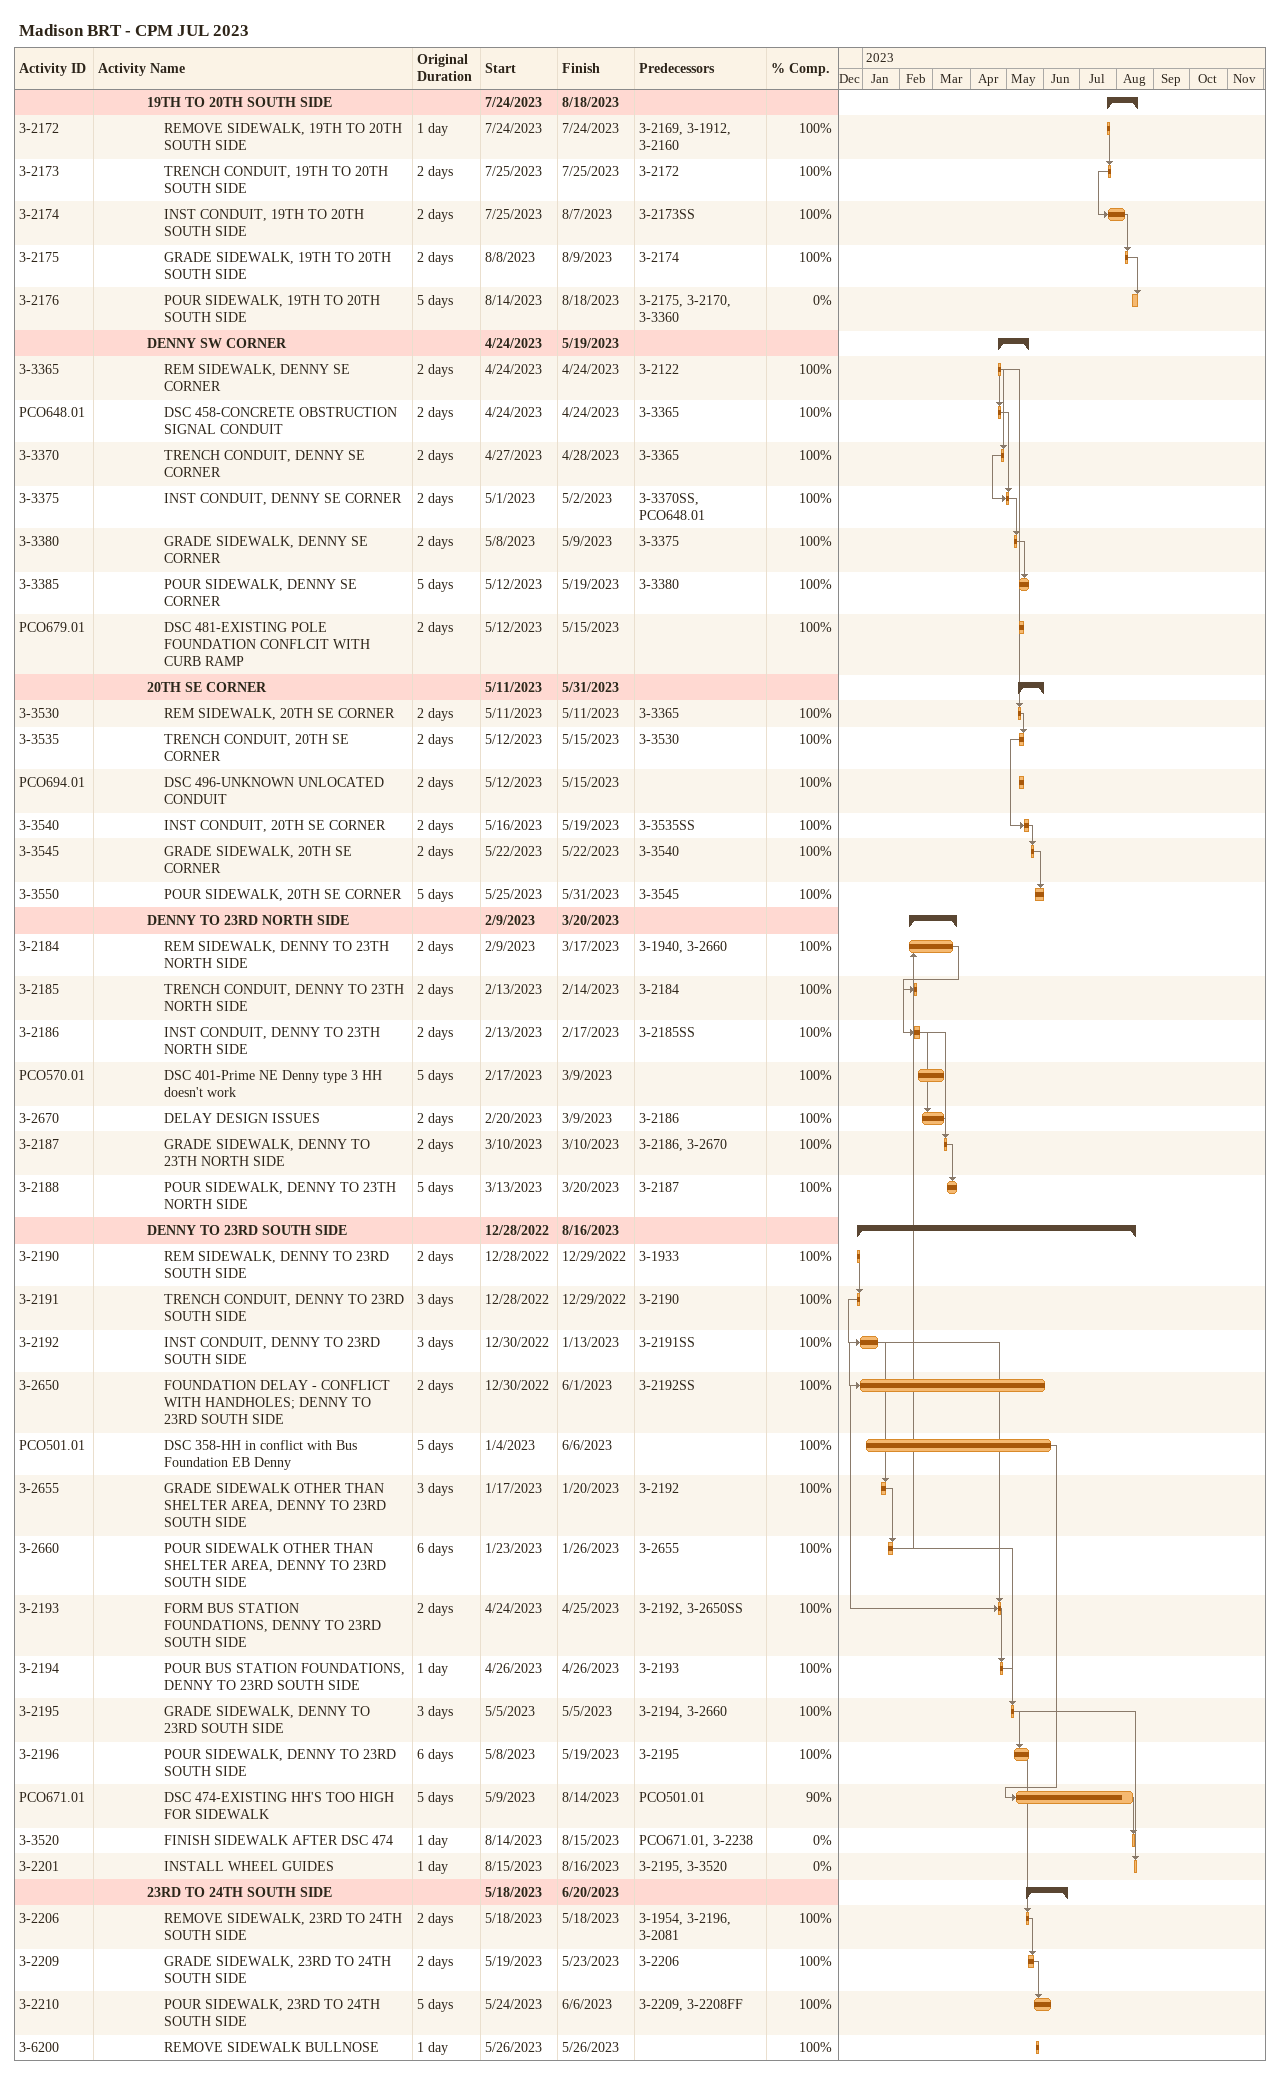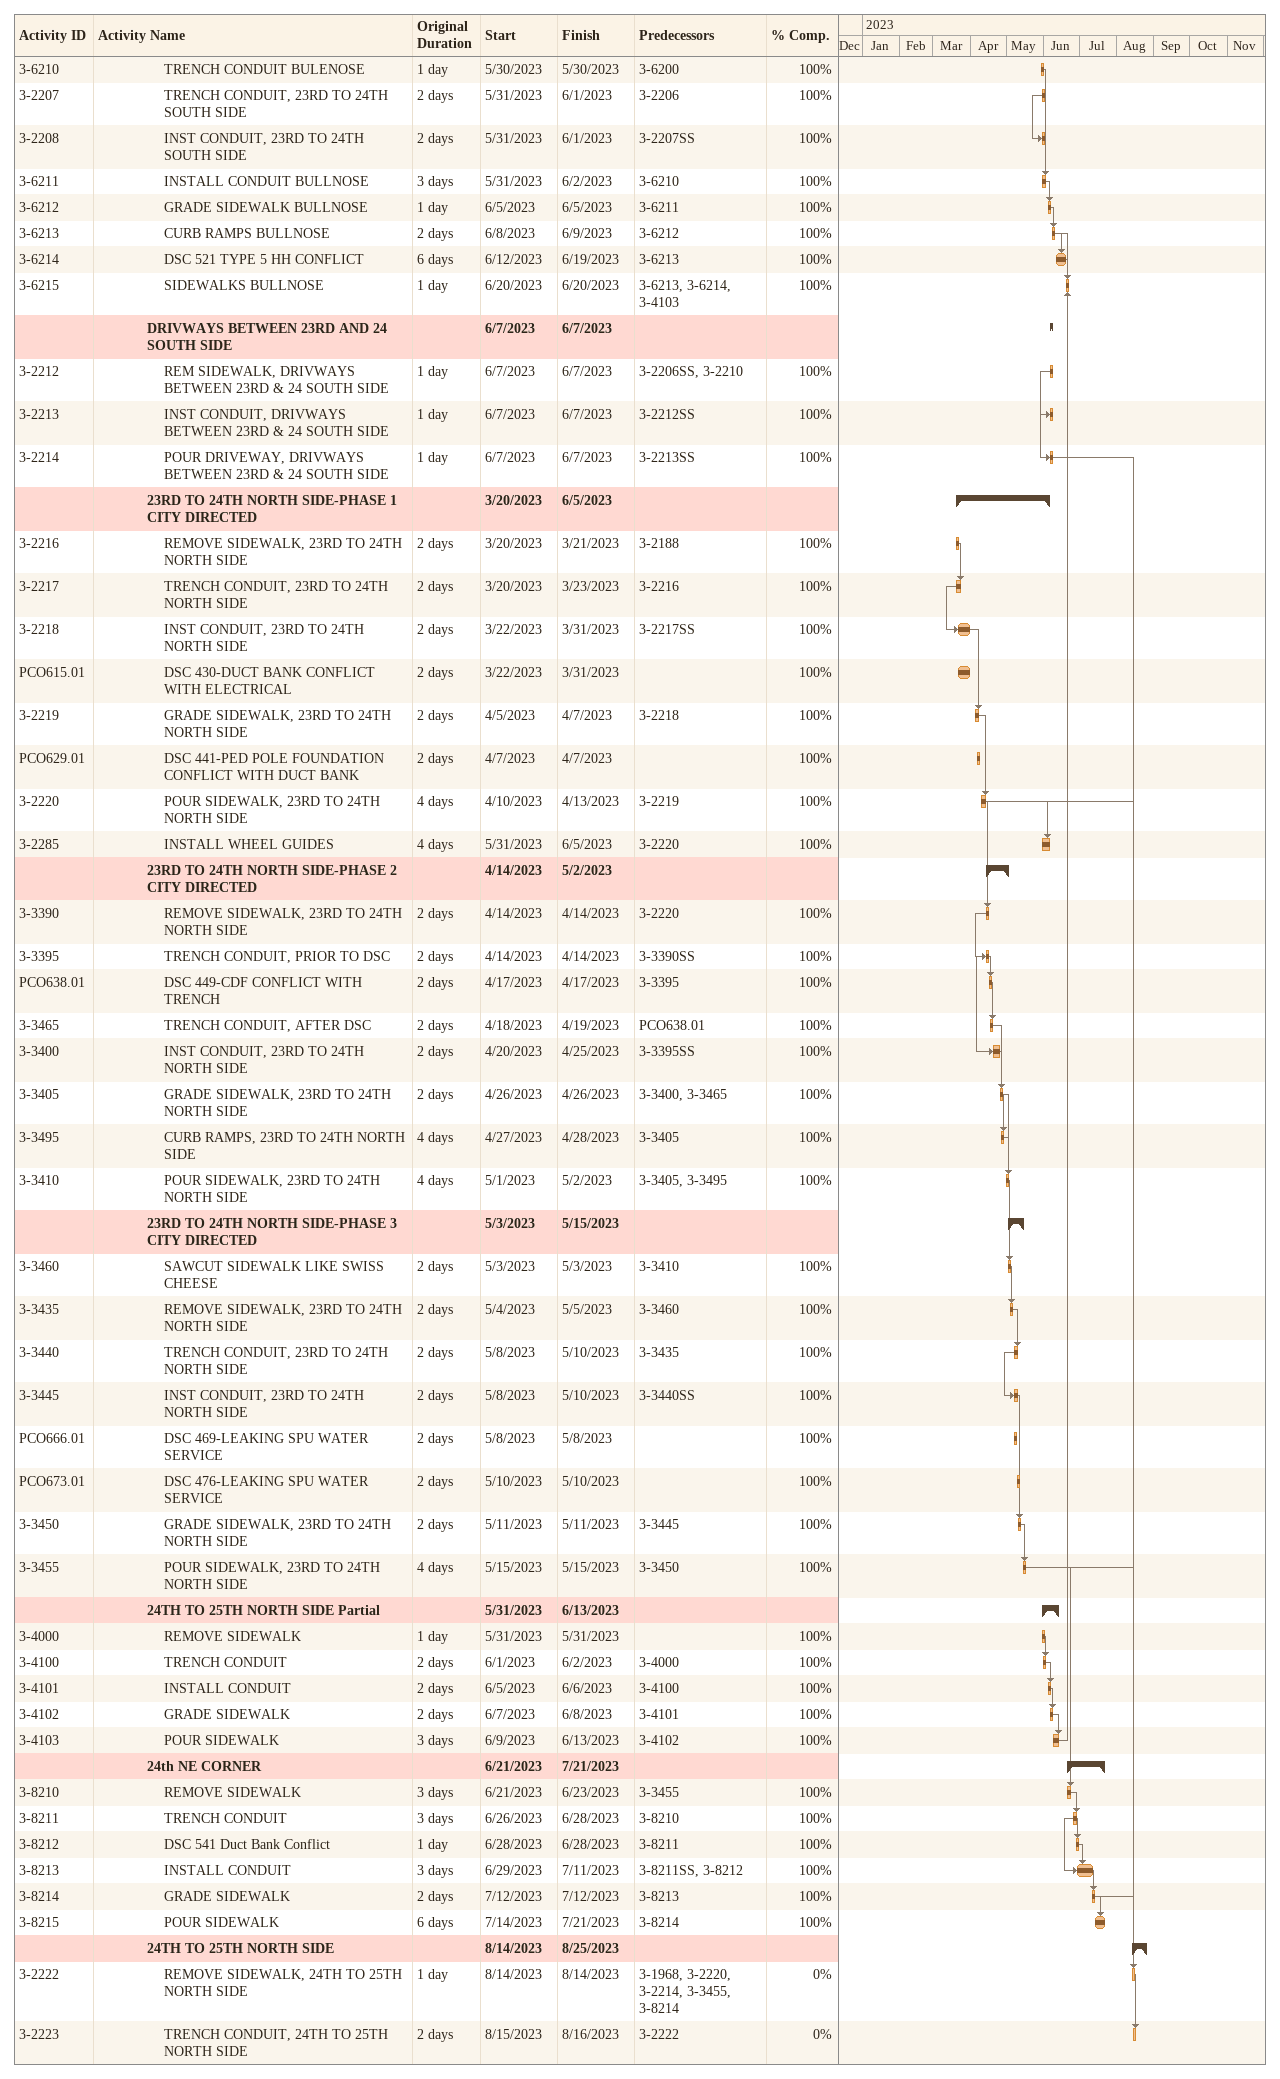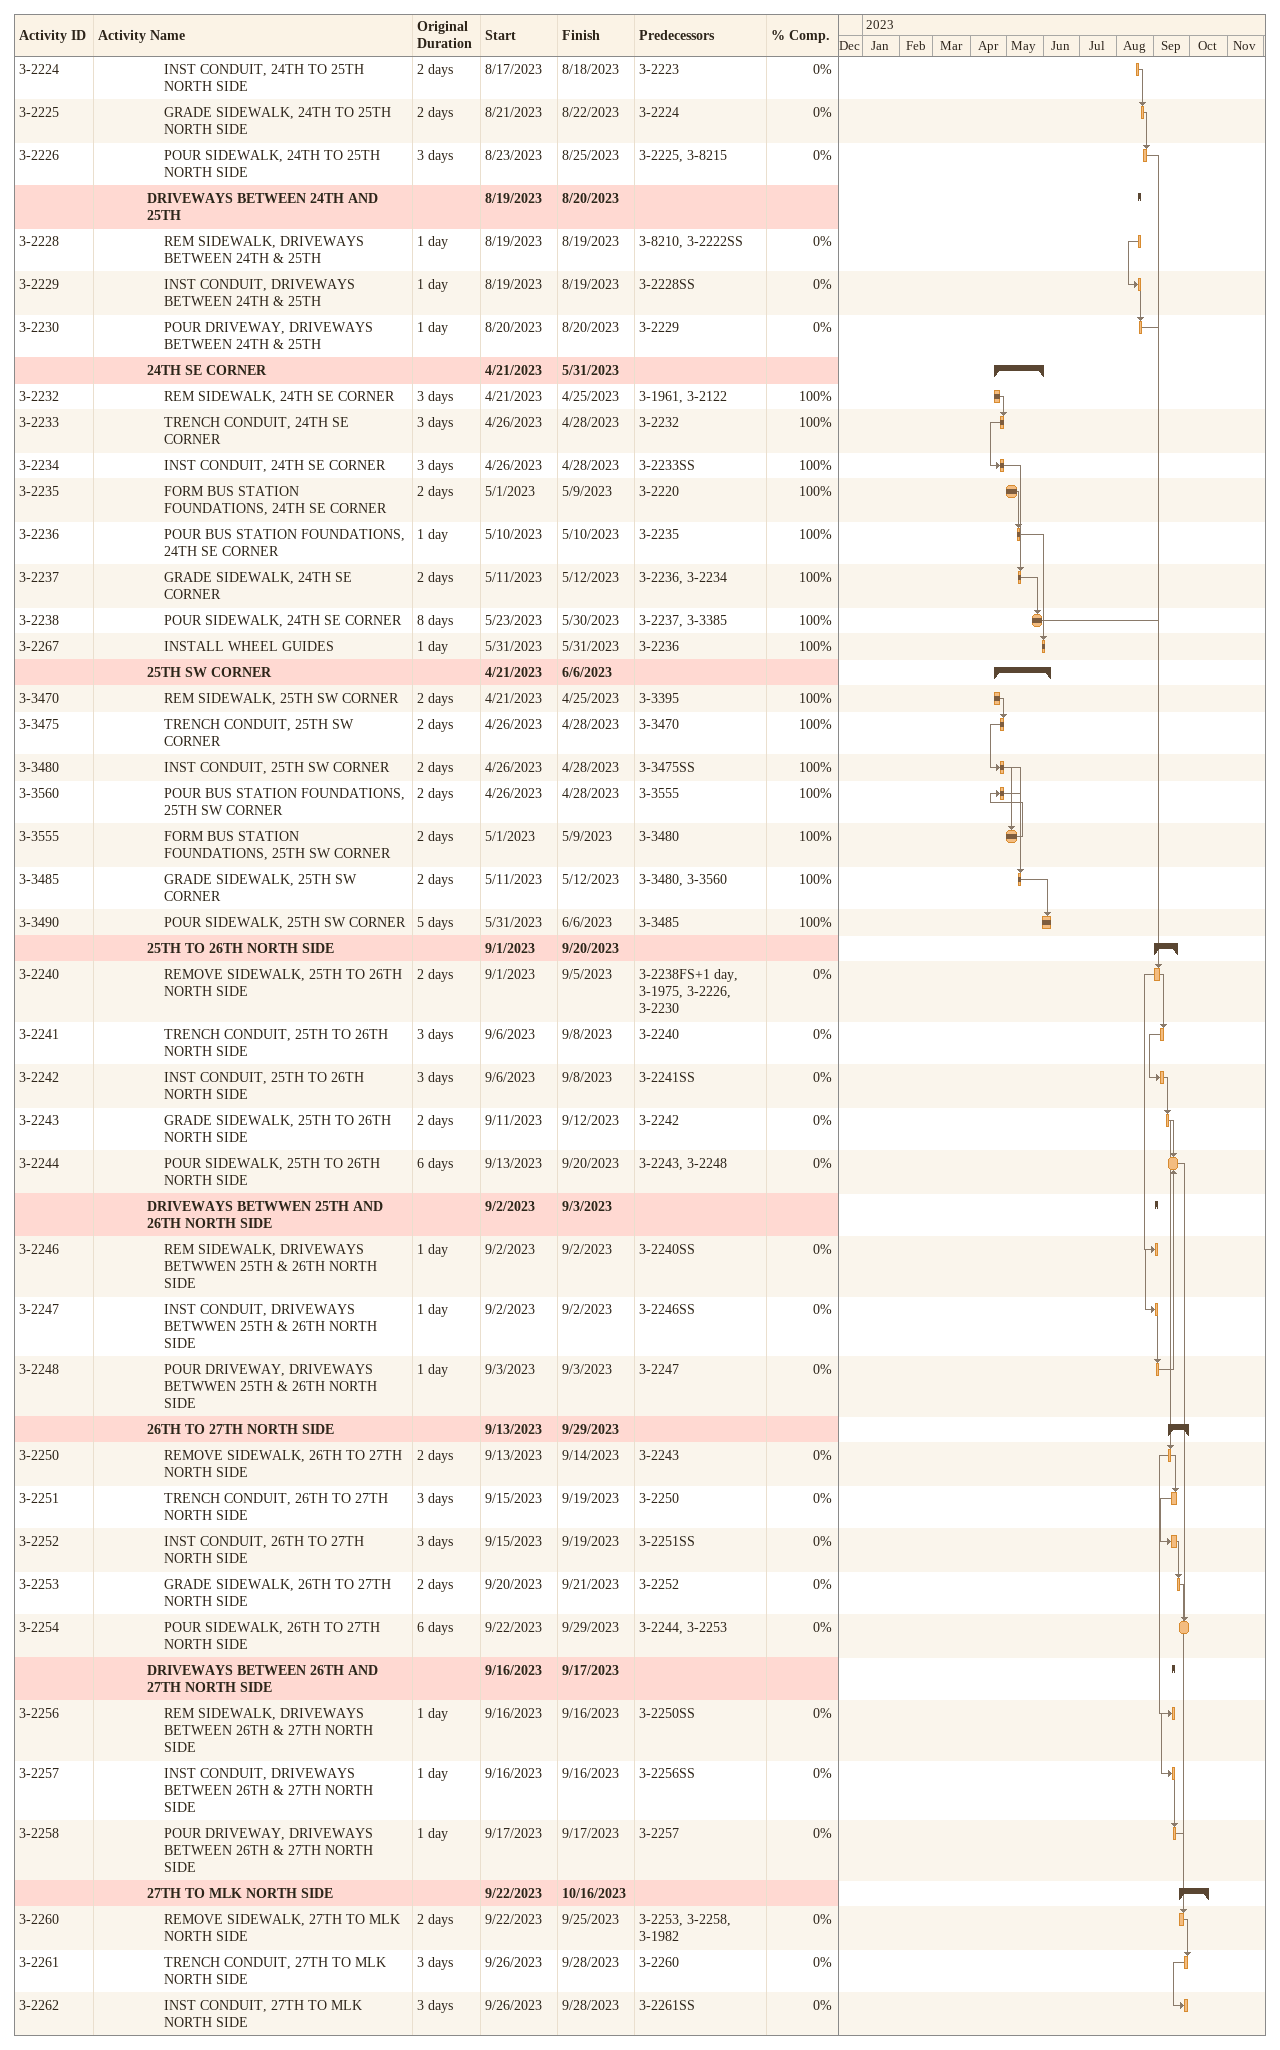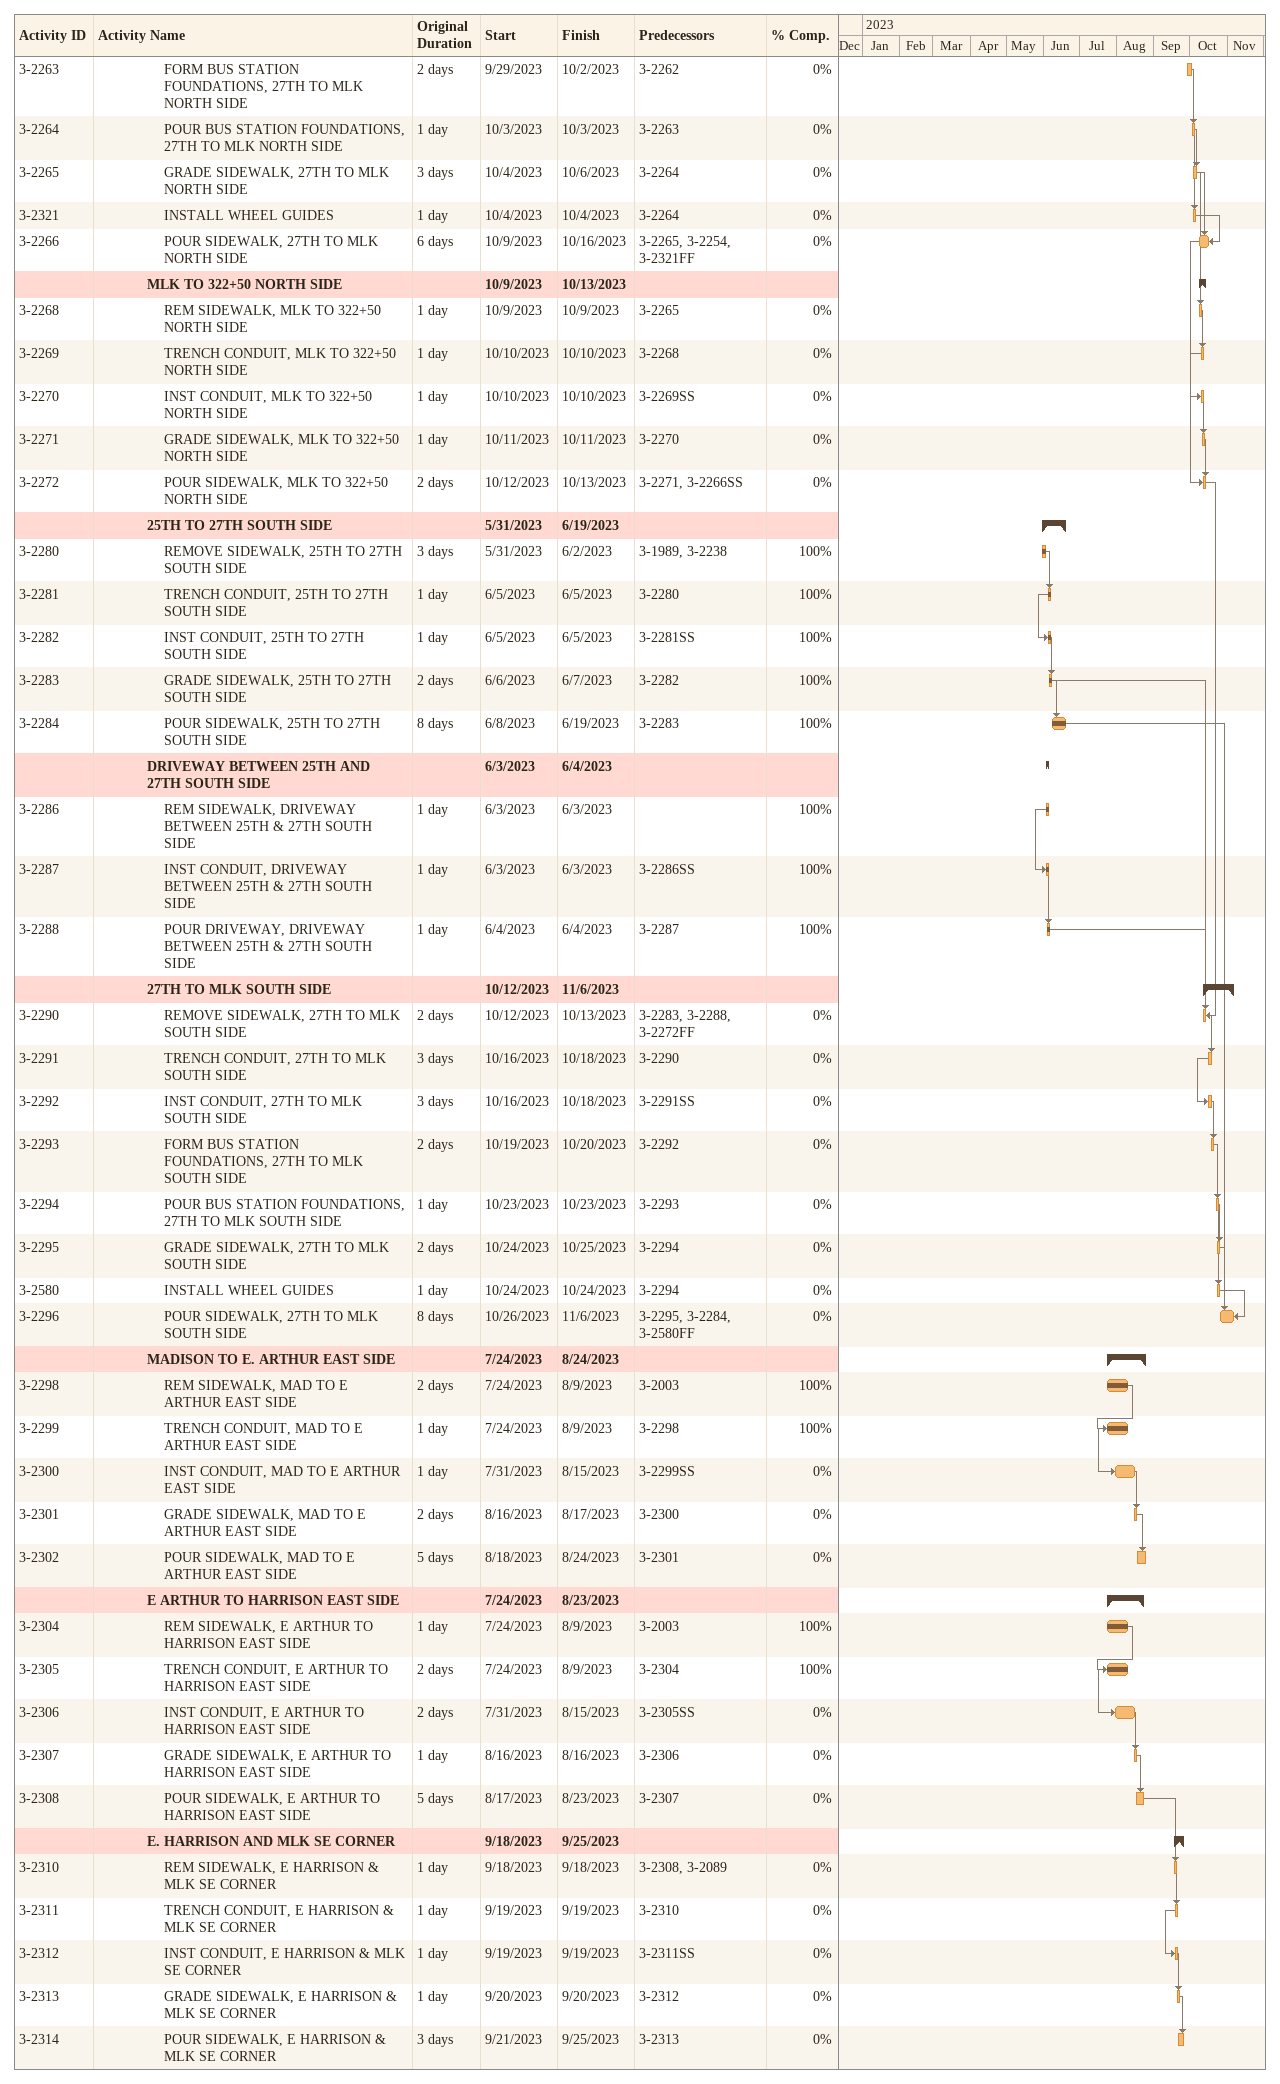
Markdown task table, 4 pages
Madison BRT - CPM JUL 2023

| ID | Level | Task | Original duration | Start | Finish | Predecessors | % complete |
|---|---|---|---|---|---|---|---|
|  | 4 | **19TH TO 20TH SOUTH SIDE** |  | 2023-07-24 | 2023-08-18 |  |  |
| 3-2172 | 5 | REMOVE SIDEWALK, 19TH TO 20TH SOUTH SIDE | 1d | 2023-07-24 | 2023-07-24 | 3-2169, 3-1912, 3-2160 | 100 |
| 3-2173 | 5 | TRENCH CONDUIT, 19TH TO 20TH SOUTH SIDE | 2d | 2023-07-25 | 2023-07-25 | 3-2172 | 100 |
| 3-2174 | 5 | INST CONDUIT, 19TH TO 20TH SOUTH SIDE | 2d | 2023-07-25 | 2023-08-07 | 3-2173SS | 100 |
| 3-2175 | 5 | GRADE SIDEWALK, 19TH TO 20TH SOUTH SIDE | 2d | 2023-08-08 | 2023-08-09 | 3-2174 | 100 |
| 3-2176 | 5 | POUR SIDEWALK, 19TH TO 20TH SOUTH SIDE | 5d | 2023-08-14 | 2023-08-18 | 3-2175, 3-2170, 3-3360 | 0 |
|  | 4 | **DENNY SW CORNER** |  | 2023-04-24 | 2023-05-19 |  |  |
| 3-3365 | 5 | REM SIDEWALK, DENNY SE CORNER | 2d | 2023-04-24 | 2023-04-24 | 3-2122 | 100 |
| PCO648.01 | 5 | DSC 458-CONCRETE OBSTRUCTION SIGNAL CONDUIT | 2d | 2023-04-24 | 2023-04-24 | 3-3365 | 100 |
| 3-3370 | 5 | TRENCH CONDUIT, DENNY SE CORNER | 2d | 2023-04-27 | 2023-04-28 | 3-3365 | 100 |
| 3-3375 | 5 | INST CONDUIT, DENNY SE CORNER | 2d | 2023-05-01 | 2023-05-02 | 3-3370SS, PCO648.01 | 100 |
| 3-3380 | 5 | GRADE SIDEWALK, DENNY SE CORNER | 2d | 2023-05-08 | 2023-05-09 | 3-3375 | 100 |
| 3-3385 | 5 | POUR SIDEWALK, DENNY SE CORNER | 5d | 2023-05-12 | 2023-05-19 | 3-3380 | 100 |
| PCO679.01 | 5 | DSC 481-EXISTING POLE FOUNDATION CONFLCIT WITH CURB RAMP | 2d | 2023-05-12 | 2023-05-15 |  | 100 |
|  | 4 | **20TH SE CORNER** |  | 2023-05-11 | 2023-05-31 |  |  |
| 3-3530 | 5 | REM SIDEWALK, 20TH SE CORNER | 2d | 2023-05-11 | 2023-05-11 | 3-3365 | 100 |
| 3-3535 | 5 | TRENCH CONDUIT, 20TH SE CORNER | 2d | 2023-05-12 | 2023-05-15 | 3-3530 | 100 |
| PCO694.01 | 5 | DSC 496-UNKNOWN UNLOCATED CONDUIT | 2d | 2023-05-12 | 2023-05-15 |  | 100 |
| 3-3540 | 5 | INST CONDUIT, 20TH SE CORNER | 2d | 2023-05-16 | 2023-05-19 | 3-3535SS | 100 |
| 3-3545 | 5 | GRADE SIDEWALK, 20TH SE CORNER | 2d | 2023-05-22 | 2023-05-22 | 3-3540 | 100 |
| 3-3550 | 5 | POUR SIDEWALK, 20TH SE CORNER | 5d | 2023-05-25 | 2023-05-31 | 3-3545 | 100 |
|  | 4 | **DENNY TO 23RD NORTH SIDE** |  | 2023-02-09 | 2023-03-20 |  |  |
| 3-2184 | 5 | REM SIDEWALK, DENNY TO 23TH NORTH SIDE | 2d | 2023-02-09 | 2023-03-17 | 3-1940, 3-2660 | 100 |
| 3-2185 | 5 | TRENCH CONDUIT, DENNY TO 23TH NORTH SIDE | 2d | 2023-02-13 | 2023-02-14 | 3-2184 | 100 |
| 3-2186 | 5 | INST CONDUIT, DENNY TO 23TH NORTH SIDE | 2d | 2023-02-13 | 2023-02-17 | 3-2185SS | 100 |
| PCO570.01 | 5 | DSC 401-Prime NE Denny type 3 HH doesn't work | 5d | 2023-02-17 | 2023-03-09 |  | 100 |
| 3-2670 | 5 | DELAY DESIGN ISSUES | 2d | 2023-02-20 | 2023-03-09 | 3-2186 | 100 |
| 3-2187 | 5 | GRADE SIDEWALK, DENNY TO 23TH NORTH SIDE | 2d | 2023-03-10 | 2023-03-10 | 3-2186, 3-2670 | 100 |
| 3-2188 | 5 | POUR SIDEWALK, DENNY TO 23TH NORTH SIDE | 5d | 2023-03-13 | 2023-03-20 | 3-2187 | 100 |
|  | 4 | **DENNY TO 23RD SOUTH SIDE** |  | 2022-12-28 | 2023-08-16 |  |  |
| 3-2190 | 5 | REM SIDEWALK, DENNY TO 23RD SOUTH SIDE | 2d | 2022-12-28 | 2022-12-29 | 3-1933 | 100 |
| 3-2191 | 5 | TRENCH CONDUIT, DENNY TO 23RD SOUTH SIDE | 3d | 2022-12-28 | 2022-12-29 | 3-2190 | 100 |
| 3-2192 | 5 | INST CONDUIT, DENNY TO 23RD SOUTH SIDE | 3d | 2022-12-30 | 2023-01-13 | 3-2191SS | 100 |
| 3-2650 | 5 | FOUNDATION DELAY - CONFLICT WITH HANDHOLES; DENNY TO 23RD SOUTH SIDE | 2d | 2022-12-30 | 2023-06-01 | 3-2192SS | 100 |
| PCO501.01 | 5 | DSC 358-HH in conflict with Bus Foundation EB Denny | 5d | 2023-01-04 | 2023-06-06 |  | 100 |
| 3-2655 | 5 | GRADE SIDEWALK OTHER THAN SHELTER AREA, DENNY TO 23RD SOUTH SIDE | 3d | 2023-01-17 | 2023-01-20 | 3-2192 | 100 |
| 3-2660 | 5 | POUR SIDEWALK OTHER THAN SHELTER AREA, DENNY TO 23RD SOUTH SIDE | 6d | 2023-01-23 | 2023-01-26 | 3-2655 | 100 |
| 3-2193 | 5 | FORM BUS STATION FOUNDATIONS, DENNY TO 23RD SOUTH SIDE | 2d | 2023-04-24 | 2023-04-25 | 3-2192, 3-2650SS | 100 |
| 3-2194 | 5 | POUR BUS STATION FOUNDATIONS, DENNY TO 23RD SOUTH SIDE | 1d | 2023-04-26 | 2023-04-26 | 3-2193 | 100 |
| 3-2195 | 5 | GRADE SIDEWALK, DENNY TO 23RD SOUTH SIDE | 3d | 2023-05-05 | 2023-05-05 | 3-2194, 3-2660 | 100 |
| 3-2196 | 5 | POUR SIDEWALK, DENNY TO 23RD SOUTH SIDE | 6d | 2023-05-08 | 2023-05-19 | 3-2195 | 100 |
| PCO671.01 | 5 | DSC 474-EXISTING HH'S TOO HIGH FOR SIDEWALK | 5d | 2023-05-09 | 2023-08-14 | PCO501.01 | 90 |
| 3-3520 | 5 | FINISH SIDEWALK AFTER DSC 474 | 1d | 2023-08-14 | 2023-08-15 | PCO671.01, 3-2238 | 0 |
| 3-2201 | 5 | INSTALL WHEEL GUIDES | 1d | 2023-08-15 | 2023-08-16 | 3-2195, 3-3520 | 0 |
|  | 4 | **23RD TO 24TH SOUTH SIDE** |  | 2023-05-18 | 2023-06-20 |  |  |
| 3-2206 | 5 | REMOVE SIDEWALK, 23RD TO 24TH SOUTH SIDE | 2d | 2023-05-18 | 2023-05-18 | 3-1954, 3-2196, 3-2081 | 100 |
| 3-2209 | 5 | GRADE SIDEWALK, 23RD TO 24TH SOUTH SIDE | 2d | 2023-05-19 | 2023-05-23 | 3-2206 | 100 |
| 3-2210 | 5 | POUR SIDEWALK, 23RD TO 24TH SOUTH SIDE | 5d | 2023-05-24 | 2023-06-06 | 3-2209, 3-2208FF | 100 |
| 3-6200 | 5 | REMOVE SIDEWALK BULLNOSE | 1d | 2023-05-26 | 2023-05-26 |  | 100 |
| 3-6210 | 5 | TRENCH CONDUIT BULENOSE | 1d | 2023-05-30 | 2023-05-30 | 3-6200 | 100 |
| 3-2207 | 5 | TRENCH CONDUIT, 23RD TO 24TH SOUTH SIDE | 2d | 2023-05-31 | 2023-06-01 | 3-2206 | 100 |
| 3-2208 | 5 | INST CONDUIT, 23RD TO 24TH SOUTH SIDE | 2d | 2023-05-31 | 2023-06-01 | 3-2207SS | 100 |
| 3-6211 | 5 | INSTALL CONDUIT BULLNOSE | 3d | 2023-05-31 | 2023-06-02 | 3-6210 | 100 |
| 3-6212 | 5 | GRADE SIDEWALK BULLNOSE | 1d | 2023-06-05 | 2023-06-05 | 3-6211 | 100 |
| 3-6213 | 5 | CURB RAMPS BULLNOSE | 2d | 2023-06-08 | 2023-06-09 | 3-6212 | 100 |
| 3-6214 | 5 | DSC 521 TYPE 5 HH CONFLICT | 6d | 2023-06-12 | 2023-06-19 | 3-6213 | 100 |
| 3-6215 | 5 | SIDEWALKS BULLNOSE | 1d | 2023-06-20 | 2023-06-20 | 3-6213, 3-6214, 3-4103 | 100 |
|  | 4 | **DRIVWAYS BETWEEN 23RD AND 24 SOUTH SIDE** |  | 2023-06-07 | 2023-06-07 |  |  |
| 3-2212 | 5 | REM SIDEWALK, DRIVWAYS BETWEEN 23RD & 24 SOUTH SIDE | 1d | 2023-06-07 | 2023-06-07 | 3-2206SS, 3-2210 | 100 |
| 3-2213 | 5 | INST CONDUIT, DRIVWAYS BETWEEN 23RD & 24 SOUTH SIDE | 1d | 2023-06-07 | 2023-06-07 | 3-2212SS | 100 |
| 3-2214 | 5 | POUR DRIVEWAY, DRIVWAYS BETWEEN 23RD & 24 SOUTH SIDE | 1d | 2023-06-07 | 2023-06-07 | 3-2213SS | 100 |
|  | 4 | **23RD TO 24TH NORTH SIDE-PHASE 1 CITY DIRECTED** |  | 2023-03-20 | 2023-06-05 |  |  |
| 3-2216 | 5 | REMOVE SIDEWALK, 23RD TO 24TH NORTH SIDE | 2d | 2023-03-20 | 2023-03-21 | 3-2188 | 100 |
| 3-2217 | 5 | TRENCH CONDUIT, 23RD TO 24TH NORTH SIDE | 2d | 2023-03-20 | 2023-03-23 | 3-2216 | 100 |
| 3-2218 | 5 | INST CONDUIT, 23RD TO 24TH NORTH SIDE | 2d | 2023-03-22 | 2023-03-31 | 3-2217SS | 100 |
| PCO615.01 | 5 | DSC 430-DUCT BANK CONFLICT WITH ELECTRICAL | 2d | 2023-03-22 | 2023-03-31 |  | 100 |
| 3-2219 | 5 | GRADE SIDEWALK, 23RD TO 24TH NORTH SIDE | 2d | 2023-04-05 | 2023-04-07 | 3-2218 | 100 |
| PCO629.01 | 5 | DSC 441-PED POLE FOUNDATION CONFLICT WITH DUCT BANK | 2d | 2023-04-07 | 2023-04-07 |  | 100 |
| 3-2220 | 5 | POUR SIDEWALK, 23RD TO 24TH NORTH SIDE | 4d | 2023-04-10 | 2023-04-13 | 3-2219 | 100 |
| 3-2285 | 5 | INSTALL WHEEL GUIDES | 4d | 2023-05-31 | 2023-06-05 | 3-2220 | 100 |
|  | 4 | **23RD TO 24TH NORTH SIDE-PHASE 2 CITY DIRECTED** |  | 2023-04-14 | 2023-05-02 |  |  |
| 3-3390 | 5 | REMOVE SIDEWALK, 23RD TO 24TH NORTH SIDE | 2d | 2023-04-14 | 2023-04-14 | 3-2220 | 100 |
| 3-3395 | 5 | TRENCH CONDUIT, PRIOR TO DSC | 2d | 2023-04-14 | 2023-04-14 | 3-3390SS | 100 |
| PCO638.01 | 5 | DSC 449-CDF CONFLICT WITH TRENCH | 2d | 2023-04-17 | 2023-04-17 | 3-3395 | 100 |
| 3-3465 | 5 | TRENCH CONDUIT, AFTER DSC | 2d | 2023-04-18 | 2023-04-19 | PCO638.01 | 100 |
| 3-3400 | 5 | INST CONDUIT, 23RD TO 24TH NORTH SIDE | 2d | 2023-04-20 | 2023-04-25 | 3-3395SS | 100 |
| 3-3405 | 5 | GRADE SIDEWALK, 23RD TO 24TH NORTH SIDE | 2d | 2023-04-26 | 2023-04-26 | 3-3400, 3-3465 | 100 |
| 3-3495 | 5 | CURB RAMPS, 23RD TO 24TH NORTH SIDE | 4d | 2023-04-27 | 2023-04-28 | 3-3405 | 100 |
| 3-3410 | 5 | POUR SIDEWALK, 23RD TO 24TH NORTH SIDE | 4d | 2023-05-01 | 2023-05-02 | 3-3405, 3-3495 | 100 |
|  | 4 | **23RD TO 24TH NORTH SIDE-PHASE 3 CITY DIRECTED** |  | 2023-05-03 | 2023-05-15 |  |  |
| 3-3460 | 5 | SAWCUT SIDEWALK LIKE SWISS CHEESE | 2d | 2023-05-03 | 2023-05-03 | 3-3410 | 100 |
| 3-3435 | 5 | REMOVE SIDEWALK, 23RD TO 24TH NORTH SIDE | 2d | 2023-05-04 | 2023-05-05 | 3-3460 | 100 |
| 3-3440 | 5 | TRENCH CONDUIT, 23RD TO 24TH NORTH SIDE | 2d | 2023-05-08 | 2023-05-10 | 3-3435 | 100 |
| 3-3445 | 5 | INST CONDUIT, 23RD TO 24TH NORTH SIDE | 2d | 2023-05-08 | 2023-05-10 | 3-3440SS | 100 |
| PCO666.01 | 5 | DSC 469-LEAKING SPU WATER SERVICE | 2d | 2023-05-08 | 2023-05-08 |  | 100 |
| PCO673.01 | 5 | DSC 476-LEAKING SPU WATER SERVICE | 2d | 2023-05-10 | 2023-05-10 |  | 100 |
| 3-3450 | 5 | GRADE SIDEWALK, 23RD TO 24TH NORTH SIDE | 2d | 2023-05-11 | 2023-05-11 | 3-3445 | 100 |
| 3-3455 | 5 | POUR SIDEWALK, 23RD TO 24TH NORTH SIDE | 4d | 2023-05-15 | 2023-05-15 | 3-3450 | 100 |
|  | 4 | **24TH TO 25TH NORTH SIDE Partial** |  | 2023-05-31 | 2023-06-13 |  |  |
| 3-4000 | 5 | REMOVE SIDEWALK | 1d | 2023-05-31 | 2023-05-31 |  | 100 |
| 3-4100 | 5 | TRENCH CONDUIT | 2d | 2023-06-01 | 2023-06-02 | 3-4000 | 100 |
| 3-4101 | 5 | INSTALL CONDUIT | 2d | 2023-06-05 | 2023-06-06 | 3-4100 | 100 |
| 3-4102 | 5 | GRADE SIDEWALK | 2d | 2023-06-07 | 2023-06-08 | 3-4101 | 100 |
| 3-4103 | 5 | POUR SIDEWALK | 3d | 2023-06-09 | 2023-06-13 | 3-4102 | 100 |
|  | 4 | **24th NE CORNER** |  | 2023-06-21 | 2023-07-21 |  |  |
| 3-8210 | 5 | REMOVE SIDEWALK | 3d | 2023-06-21 | 2023-06-23 | 3-3455 | 100 |
| 3-8211 | 5 | TRENCH CONDUIT | 3d | 2023-06-26 | 2023-06-28 | 3-8210 | 100 |
| 3-8212 | 5 | DSC 541 Duct Bank Conflict | 1d | 2023-06-28 | 2023-06-28 | 3-8211 | 100 |
| 3-8213 | 5 | INSTALL CONDUIT | 3d | 2023-06-29 | 2023-07-11 | 3-8211SS, 3-8212 | 100 |
| 3-8214 | 5 | GRADE SIDEWALK | 2d | 2023-07-12 | 2023-07-12 | 3-8213 | 100 |
| 3-8215 | 5 | POUR SIDEWALK | 6d | 2023-07-14 | 2023-07-21 | 3-8214 | 100 |
|  | 4 | **24TH TO 25TH NORTH SIDE** |  | 2023-08-14 | 2023-08-25 |  |  |
| 3-2222 | 5 | REMOVE SIDEWALK, 24TH TO 25TH NORTH SIDE | 1d | 2023-08-14 | 2023-08-14 | 3-1968, 3-2220, 3-2214, 3-3455, 3-8214 | 0 |
| 3-2223 | 5 | TRENCH CONDUIT, 24TH TO 25TH NORTH SIDE | 2d | 2023-08-15 | 2023-08-16 | 3-2222 | 0 |
| 3-2224 | 5 | INST CONDUIT, 24TH TO 25TH NORTH SIDE | 2d | 2023-08-17 | 2023-08-18 | 3-2223 | 0 |
| 3-2225 | 5 | GRADE SIDEWALK, 24TH TO 25TH NORTH SIDE | 2d | 2023-08-21 | 2023-08-22 | 3-2224 | 0 |
| 3-2226 | 5 | POUR SIDEWALK, 24TH TO 25TH NORTH SIDE | 3d | 2023-08-23 | 2023-08-25 | 3-2225, 3-8215 | 0 |
|  | 4 | **DRIVEWAYS BETWEEN 24TH AND 25TH** |  | 2023-08-19 | 2023-08-20 |  |  |
| 3-2228 | 5 | REM SIDEWALK, DRIVEWAYS BETWEEN 24TH & 25TH | 1d | 2023-08-19 | 2023-08-19 | 3-8210, 3-2222SS | 0 |
| 3-2229 | 5 | INST CONDUIT, DRIVEWAYS BETWEEN 24TH & 25TH | 1d | 2023-08-19 | 2023-08-19 | 3-2228SS | 0 |
| 3-2230 | 5 | POUR DRIVEWAY, DRIVEWAYS BETWEEN 24TH & 25TH | 1d | 2023-08-20 | 2023-08-20 | 3-2229 | 0 |
|  | 4 | **24TH SE CORNER** |  | 2023-04-21 | 2023-05-31 |  |  |
| 3-2232 | 5 | REM SIDEWALK, 24TH SE CORNER | 3d | 2023-04-21 | 2023-04-25 | 3-1961, 3-2122 | 100 |
| 3-2233 | 5 | TRENCH CONDUIT, 24TH SE CORNER | 3d | 2023-04-26 | 2023-04-28 | 3-2232 | 100 |
| 3-2234 | 5 | INST CONDUIT, 24TH SE CORNER | 3d | 2023-04-26 | 2023-04-28 | 3-2233SS | 100 |
| 3-2235 | 5 | FORM BUS STATION FOUNDATIONS, 24TH SE CORNER | 2d | 2023-05-01 | 2023-05-09 | 3-2220 | 100 |
| 3-2236 | 5 | POUR BUS STATION FOUNDATIONS, 24TH SE CORNER | 1d | 2023-05-10 | 2023-05-10 | 3-2235 | 100 |
| 3-2237 | 5 | GRADE SIDEWALK, 24TH SE CORNER | 2d | 2023-05-11 | 2023-05-12 | 3-2236, 3-2234 | 100 |
| 3-2238 | 5 | POUR SIDEWALK, 24TH SE CORNER | 8d | 2023-05-23 | 2023-05-30 | 3-2237, 3-3385 | 100 |
| 3-2267 | 5 | INSTALL WHEEL GUIDES | 1d | 2023-05-31 | 2023-05-31 | 3-2236 | 100 |
|  | 4 | **25TH SW CORNER** |  | 2023-04-21 | 2023-06-06 |  |  |
| 3-3470 | 5 | REM SIDEWALK, 25TH SW CORNER | 2d | 2023-04-21 | 2023-04-25 | 3-3395 | 100 |
| 3-3475 | 5 | TRENCH CONDUIT, 25TH SW CORNER | 2d | 2023-04-26 | 2023-04-28 | 3-3470 | 100 |
| 3-3480 | 5 | INST CONDUIT, 25TH SW CORNER | 2d | 2023-04-26 | 2023-04-28 | 3-3475SS | 100 |
| 3-3560 | 5 | POUR BUS STATION FOUNDATIONS, 25TH SW CORNER | 2d | 2023-04-26 | 2023-04-28 | 3-3555 | 100 |
| 3-3555 | 5 | FORM BUS STATION FOUNDATIONS, 25TH SW CORNER | 2d | 2023-05-01 | 2023-05-09 | 3-3480 | 100 |
| 3-3485 | 5 | GRADE SIDEWALK, 25TH SW CORNER | 2d | 2023-05-11 | 2023-05-12 | 3-3480, 3-3560 | 100 |
| 3-3490 | 5 | POUR SIDEWALK, 25TH SW CORNER | 5d | 2023-05-31 | 2023-06-06 | 3-3485 | 100 |
|  | 4 | **25TH TO 26TH NORTH SIDE** |  | 2023-09-01 | 2023-09-20 |  |  |
| 3-2240 | 5 | REMOVE SIDEWALK, 25TH TO 26TH NORTH SIDE | 2d | 2023-09-01 | 2023-09-05 | 3-2238FS+1d, 3-1975, 3-2226, 3-2230 | 0 |
| 3-2241 | 5 | TRENCH CONDUIT, 25TH TO 26TH NORTH SIDE | 3d | 2023-09-06 | 2023-09-08 | 3-2240 | 0 |
| 3-2242 | 5 | INST CONDUIT, 25TH TO 26TH NORTH SIDE | 3d | 2023-09-06 | 2023-09-08 | 3-2241SS | 0 |
| 3-2243 | 5 | GRADE SIDEWALK, 25TH TO 26TH NORTH SIDE | 2d | 2023-09-11 | 2023-09-12 | 3-2242 | 0 |
| 3-2244 | 5 | POUR SIDEWALK, 25TH TO 26TH NORTH SIDE | 6d | 2023-09-13 | 2023-09-20 | 3-2243, 3-2248 | 0 |
|  | 4 | **DRIVEWAYS BETWWEN 25TH AND 26TH NORTH SIDE** |  | 2023-09-02 | 2023-09-03 |  |  |
| 3-2246 | 5 | REM SIDEWALK, DRIVEWAYS BETWWEN 25TH & 26TH NORTH SIDE | 1d | 2023-09-02 | 2023-09-02 | 3-2240SS | 0 |
| 3-2247 | 5 | INST CONDUIT, DRIVEWAYS BETWWEN 25TH & 26TH NORTH SIDE | 1d | 2023-09-02 | 2023-09-02 | 3-2246SS | 0 |
| 3-2248 | 5 | POUR DRIVEWAY, DRIVEWAYS BETWWEN 25TH & 26TH NORTH SIDE | 1d | 2023-09-03 | 2023-09-03 | 3-2247 | 0 |
|  | 4 | **26TH TO 27TH NORTH SIDE** |  | 2023-09-13 | 2023-09-29 |  |  |
| 3-2250 | 5 | REMOVE SIDEWALK, 26TH TO 27TH NORTH SIDE | 2d | 2023-09-13 | 2023-09-14 | 3-2243 | 0 |
| 3-2251 | 5 | TRENCH CONDUIT, 26TH TO 27TH NORTH SIDE | 3d | 2023-09-15 | 2023-09-19 | 3-2250 | 0 |
| 3-2252 | 5 | INST CONDUIT, 26TH TO 27TH NORTH SIDE | 3d | 2023-09-15 | 2023-09-19 | 3-2251SS | 0 |
| 3-2253 | 5 | GRADE SIDEWALK, 26TH TO 27TH NORTH SIDE | 2d | 2023-09-20 | 2023-09-21 | 3-2252 | 0 |
| 3-2254 | 5 | POUR SIDEWALK, 26TH TO 27TH NORTH SIDE | 6d | 2023-09-22 | 2023-09-29 | 3-2244, 3-2253 | 0 |
|  | 4 | **DRIVEWAYS BETWEEN 26TH AND 27TH NORTH SIDE** |  | 2023-09-16 | 2023-09-17 |  |  |
| 3-2256 | 5 | REM SIDEWALK, DRIVEWAYS BETWEEN 26TH & 27TH NORTH SIDE | 1d | 2023-09-16 | 2023-09-16 | 3-2250SS | 0 |
| 3-2257 | 5 | INST CONDUIT, DRIVEWAYS BETWEEN 26TH & 27TH NORTH SIDE | 1d | 2023-09-16 | 2023-09-16 | 3-2256SS | 0 |
| 3-2258 | 5 | POUR DRIVEWAY, DRIVEWAYS BETWEEN 26TH & 27TH NORTH SIDE | 1d | 2023-09-17 | 2023-09-17 | 3-2257 | 0 |
|  | 4 | **27TH TO MLK NORTH SIDE** |  | 2023-09-22 | 2023-10-16 |  |  |
| 3-2260 | 5 | REMOVE SIDEWALK, 27TH TO MLK NORTH SIDE | 2d | 2023-09-22 | 2023-09-25 | 3-2253, 3-2258, 3-1982 | 0 |
| 3-2261 | 5 | TRENCH CONDUIT, 27TH TO MLK NORTH SIDE | 3d | 2023-09-26 | 2023-09-28 | 3-2260 | 0 |
| 3-2262 | 5 | INST CONDUIT, 27TH TO MLK NORTH SIDE | 3d | 2023-09-26 | 2023-09-28 | 3-2261SS | 0 |
| 3-2263 | 5 | FORM BUS STATION FOUNDATIONS, 27TH TO MLK NORTH SIDE | 2d | 2023-09-29 | 2023-10-02 | 3-2262 | 0 |
| 3-2264 | 5 | POUR BUS STATION FOUNDATIONS, 27TH TO MLK NORTH SIDE | 1d | 2023-10-03 | 2023-10-03 | 3-2263 | 0 |
| 3-2265 | 5 | GRADE SIDEWALK, 27TH TO MLK NORTH SIDE | 3d | 2023-10-04 | 2023-10-06 | 3-2264 | 0 |
| 3-2321 | 5 | INSTALL WHEEL GUIDES | 1d | 2023-10-04 | 2023-10-04 | 3-2264 | 0 |
| 3-2266 | 5 | POUR SIDEWALK, 27TH TO MLK NORTH SIDE | 6d | 2023-10-09 | 2023-10-16 | 3-2265, 3-2254, 3-2321FF | 0 |
|  | 4 | **MLK TO 322+50 NORTH SIDE** |  | 2023-10-09 | 2023-10-13 |  |  |
| 3-2268 | 5 | REM SIDEWALK, MLK TO 322+50 NORTH SIDE | 1d | 2023-10-09 | 2023-10-09 | 3-2265 | 0 |
| 3-2269 | 5 | TRENCH CONDUIT, MLK TO 322+50 NORTH SIDE | 1d | 2023-10-10 | 2023-10-10 | 3-2268 | 0 |
| 3-2270 | 5 | INST CONDUIT, MLK TO 322+50 NORTH SIDE | 1d | 2023-10-10 | 2023-10-10 | 3-2269SS | 0 |
| 3-2271 | 5 | GRADE SIDEWALK, MLK TO 322+50 NORTH SIDE | 1d | 2023-10-11 | 2023-10-11 | 3-2270 | 0 |
| 3-2272 | 5 | POUR SIDEWALK, MLK TO 322+50 NORTH SIDE | 2d | 2023-10-12 | 2023-10-13 | 3-2271, 3-2266SS | 0 |
|  | 4 | **25TH TO 27TH SOUTH SIDE** |  | 2023-05-31 | 2023-06-19 |  |  |
| 3-2280 | 5 | REMOVE SIDEWALK, 25TH TO 27TH SOUTH SIDE | 3d | 2023-05-31 | 2023-06-02 | 3-1989, 3-2238 | 100 |
| 3-2281 | 5 | TRENCH CONDUIT, 25TH TO 27TH SOUTH SIDE | 1d | 2023-06-05 | 2023-06-05 | 3-2280 | 100 |
| 3-2282 | 5 | INST CONDUIT, 25TH TO 27TH SOUTH SIDE | 1d | 2023-06-05 | 2023-06-05 | 3-2281SS | 100 |
| 3-2283 | 5 | GRADE SIDEWALK, 25TH TO 27TH SOUTH SIDE | 2d | 2023-06-06 | 2023-06-07 | 3-2282 | 100 |
| 3-2284 | 5 | POUR SIDEWALK, 25TH TO 27TH SOUTH SIDE | 8d | 2023-06-08 | 2023-06-19 | 3-2283 | 100 |
|  | 4 | **DRIVEWAY BETWEEN 25TH AND 27TH SOUTH SIDE** |  | 2023-06-03 | 2023-06-04 |  |  |
| 3-2286 | 5 | REM SIDEWALK, DRIVEWAY BETWEEN 25TH & 27TH SOUTH SIDE | 1d | 2023-06-03 | 2023-06-03 |  | 100 |
| 3-2287 | 5 | INST CONDUIT, DRIVEWAY BETWEEN 25TH & 27TH SOUTH SIDE | 1d | 2023-06-03 | 2023-06-03 | 3-2286SS | 100 |
| 3-2288 | 5 | POUR DRIVEWAY, DRIVEWAY BETWEEN 25TH & 27TH SOUTH SIDE | 1d | 2023-06-04 | 2023-06-04 | 3-2287 | 100 |
|  | 4 | **27TH TO MLK SOUTH SIDE** |  | 2023-10-12 | 2023-11-06 |  |  |
| 3-2290 | 5 | REMOVE SIDEWALK, 27TH TO MLK SOUTH SIDE | 2d | 2023-10-12 | 2023-10-13 | 3-2283, 3-2288, 3-2272FF | 0 |
| 3-2291 | 5 | TRENCH CONDUIT, 27TH TO MLK SOUTH SIDE | 3d | 2023-10-16 | 2023-10-18 | 3-2290 | 0 |
| 3-2292 | 5 | INST CONDUIT, 27TH TO MLK SOUTH SIDE | 3d | 2023-10-16 | 2023-10-18 | 3-2291SS | 0 |
| 3-2293 | 5 | FORM BUS STATION FOUNDATIONS, 27TH TO MLK SOUTH SIDE | 2d | 2023-10-19 | 2023-10-20 | 3-2292 | 0 |
| 3-2294 | 5 | POUR BUS STATION FOUNDATIONS, 27TH TO MLK SOUTH SIDE | 1d | 2023-10-23 | 2023-10-23 | 3-2293 | 0 |
| 3-2295 | 5 | GRADE SIDEWALK, 27TH TO MLK SOUTH SIDE | 2d | 2023-10-24 | 2023-10-25 | 3-2294 | 0 |
| 3-2580 | 5 | INSTALL WHEEL GUIDES | 1d | 2023-10-24 | 2023-10-24 | 3-2294 | 0 |
| 3-2296 | 5 | POUR SIDEWALK, 27TH TO MLK SOUTH SIDE | 8d | 2023-10-26 | 2023-11-06 | 3-2295, 3-2284, 3-2580FF | 0 |
|  | 4 | **MADISON TO E. ARTHUR EAST SIDE** |  | 2023-07-24 | 2023-08-24 |  |  |
| 3-2298 | 5 | REM SIDEWALK, MAD TO E ARTHUR EAST SIDE | 2d | 2023-07-24 | 2023-08-09 | 3-2003 | 100 |
| 3-2299 | 5 | TRENCH CONDUIT, MAD TO E ARTHUR EAST SIDE | 1d | 2023-07-24 | 2023-08-09 | 3-2298 | 100 |
| 3-2300 | 5 | INST CONDUIT, MAD TO E ARTHUR EAST SIDE | 1d | 2023-07-31 | 2023-08-15 | 3-2299SS | 0 |
| 3-2301 | 5 | GRADE SIDEWALK, MAD TO E ARTHUR EAST SIDE | 2d | 2023-08-16 | 2023-08-17 | 3-2300 | 0 |
| 3-2302 | 5 | POUR SIDEWALK, MAD TO E ARTHUR EAST SIDE | 5d | 2023-08-18 | 2023-08-24 | 3-2301 | 0 |
|  | 4 | **E ARTHUR TO HARRISON EAST SIDE** |  | 2023-07-24 | 2023-08-23 |  |  |
| 3-2304 | 5 | REM SIDEWALK, E ARTHUR TO HARRISON EAST SIDE | 1d | 2023-07-24 | 2023-08-09 | 3-2003 | 100 |
| 3-2305 | 5 | TRENCH CONDUIT, E ARTHUR TO HARRISON EAST SIDE | 2d | 2023-07-24 | 2023-08-09 | 3-2304 | 100 |
| 3-2306 | 5 | INST CONDUIT, E ARTHUR TO HARRISON EAST SIDE | 2d | 2023-07-31 | 2023-08-15 | 3-2305SS | 0 |
| 3-2307 | 5 | GRADE SIDEWALK, E ARTHUR TO HARRISON EAST SIDE | 1d | 2023-08-16 | 2023-08-16 | 3-2306 | 0 |
| 3-2308 | 5 | POUR SIDEWALK, E ARTHUR TO HARRISON EAST SIDE | 5d | 2023-08-17 | 2023-08-23 | 3-2307 | 0 |
|  | 4 | **E. HARRISON AND MLK SE CORNER** |  | 2023-09-18 | 2023-09-25 |  |  |
| 3-2310 | 5 | REM SIDEWALK, E HARRISON & MLK SE CORNER | 1d | 2023-09-18 | 2023-09-18 | 3-2308, 3-2089 | 0 |
| 3-2311 | 5 | TRENCH CONDUIT, E HARRISON & MLK SE CORNER | 1d | 2023-09-19 | 2023-09-19 | 3-2310 | 0 |
| 3-2312 | 5 | INST CONDUIT, E HARRISON & MLK SE CORNER | 1d | 2023-09-19 | 2023-09-19 | 3-2311SS | 0 |
| 3-2313 | 5 | GRADE SIDEWALK, E HARRISON & MLK SE CORNER | 1d | 2023-09-20 | 2023-09-20 | 3-2312 | 0 |
| 3-2314 | 5 | POUR SIDEWALK, E HARRISON & MLK SE CORNER | 3d | 2023-09-21 | 2023-09-25 | 3-2313 | 0 |
